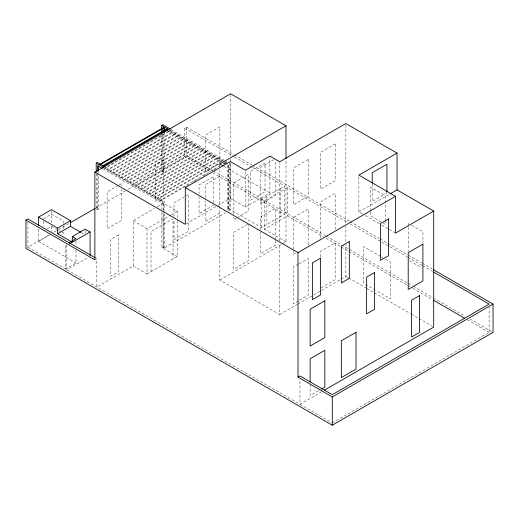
<?xml version="1.0" encoding="UTF-8"?>
<svg xmlns="http://www.w3.org/2000/svg" width="519" height="519" viewBox="0 0 519 519"><rect width="100%" height="100%" fill="white"/><g stroke="black" fill="none" stroke-linecap="round" stroke-linejoin="round"><path stroke-width="0.39" stroke-dasharray="2.6 1.95" d="M94.867 259.85L96.832 258.722L96.832 287.02L133.221 266.007L133.221 220.731L154.545 208.424M133.221 266.007L147.02 273.974L147.02 228.697L170.407 215.197M151.01 271.671L151.01 231.5L173.041 218.778L173.041 258.949M217.857 205.543L230.326 198.342L230.326 161.552M230.326 198.342L245.383 207.036L245.383 170.251M245.383 207.036L269.893 192.886L269.893 156.102M219.835 169.629L219.835 280.007L279.689 314.566L279.689 244.222M279.689 240.991L279.689 162.564M340.983 279.177L345.855 276.361L345.855 244.832M345.855 241.595L345.855 226.239M345.855 223.001L345.855 125.176M362.32 213.919L358.863 211.921L358.863 176.739M370.657 211.953L370.657 215.936L382.561 222.807M370.657 211.155L370.657 187.242L385.364 195.734L385.364 219.641M385.364 220.439L385.364 224.422L383.262 223.209M209.89 171.179L184.764 156.673L184.764 128.375L186.723 127.239L233.686 154.357M43.544 218.72L51.446 214.159L63.318 221.01L63.318 223.3M118.319 185.478L107.115 191.946L107.115 228.73L121.816 220.244L121.816 189.052M119.013 185.075L121.816 183.454L121.816 185.854M47.495 228.652L51.446 226.368L57.732 229.995M27.909 222.164L27.909 247.226L49.616 234.698M53.82 232.272L58.018 229.846M58.718 229.443L69.222 223.378M95.833 208.015L125.241 191.031M128.044 189.416L186.723 155.538L212.66 170.511M38.581 229.229L38.581 241.361L50.09 234.718M96.21 173.638L96.21 209.138L97.384 208.463L98.61 209.17L98.61 173.846M161.649 135.057L161.649 171.361L162.817 170.686L164.043 171.393L164.043 133.662M96.21 209.138L97.442 209.845L98.61 209.17M161.649 171.361L162.875 172.068L164.043 171.393M221.71 161.526L157.445 198.628L159.022 198.336L219.096 163.654M219.887 163.621L205.18 172.113L205.18 135.323L219.887 126.837L219.887 162.823M220.387 165.606L160.313 200.289L161.896 199.997L188.442 184.667M223.183 163.991L224.578 163.187M193.328 181.845L197.518 179.425M203.805 175.798L206.601 174.183M213.588 170.154L215.683 168.941M224.065 164.101L226.161 162.895M163.057 210.253L163.122 201.781L164.289 201.106L164.289 210.785M103.047 168.922L161.889 202.897L163.057 202.222L104.215 168.247M157.296 206.834L163.485 203.26L177.284 211.227L177.284 218.499M219.887 176.356L205.18 184.842L205.18 197.642M76.001 250.028L76.001 262.971L65.589 268.985L65.589 244.715L66.815 245.422L66.815 269.692L88.042 257.437M171.095 214.801L177.284 211.227M273.915 159.644L260.616 167.326L260.616 204.116L275.317 195.624L275.317 160.436M213.757 205.167L199.056 213.653L199.056 196.915M185.99 223.942L217.163 205.939M219.887 213.14L205.18 221.632L205.18 200.84M161.889 212.531L161.889 247.057L163.057 246.382L164.289 247.089L164.289 214.016M228.496 208.606L228.496 164.445L227.322 165.12L227.322 209.28L228.496 208.606L229.722 209.313L229.722 163.329L228.555 164.004L228.555 209.987L229.722 209.313M161.889 247.057L163.122 247.764L164.289 247.089M163.485 213.77L163.485 248.536L225.681 212.628M228.477 211.012L230.572 209.806L261.459 227.633L284.568 214.295L284.568 185.997L252.461 167.462M261.459 227.633L261.459 199.335L284.568 185.997M261.459 199.335L264.262 200.957L287.37 187.612L347.62 222.398M236.417 218.084L233.621 219.699L233.621 217.299M237.118 217.675L248.322 211.207L248.322 174.423L233.621 182.909L233.621 214.1M147.02 273.974L177.284 256.503L177.284 219.31M247.621 224.344L233.621 232.434L233.621 269.218L248.322 260.726L248.322 224.74M264.262 200.957L264.262 229.255L287.37 215.91L323.097 236.541M219.835 280.007L281.823 244.215M282.518 243.813L286.001 241.802L286.001 159.625M386.921 192.925L372.22 201.411L372.22 183.875M358.863 211.921L389.399 194.294M295.577 253.045L293.475 254.258L293.475 251.06M298.38 264.158L293.475 266.987L293.475 303.777L298.38 300.949M299.074 263.756L308.182 258.501L308.182 295.285L299.074 300.54M321.17 287.786L335.17 279.702L335.17 242.918L320.47 251.404L320.47 257.8M279.689 314.566L297.102 304.51M297.802 304.108L340.289 279.579M318.536 390.729L310.135 395.575L310.135 385.182M321.657 391.754L299.95 404.288L299.95 379.227M332.277 422.953L489.132 332.394L489.132 307.332M411.723 225.252L422.927 231.721L422.927 242.918M365.084 215.515L380.998 224.701M381.692 225.103L388.608 229.1M389.295 229.495L395.523 233.089M234.387 154.759L251.916 164.88M252.617 165.282L349.352 221.133M350.053 221.535L379.493 238.532M380.193 238.941L387.2 242.989M387.901 243.392L407.532 254.725M408.232 255.127L421.551 262.815M422.252 263.224L432.768 269.296M184.764 128.375L233.615 156.582M234.316 156.985L251.767 167.053M350.422 224.013L407.162 256.775M407.863 257.177L421.876 265.267M422.576 265.676L432.385 271.333M409.621 260.823L421.525 267.7M171.179 129.529L224.15 160.112M224.844 160.514L227.633 162.123M170.011 130.204L224.37 161.591M225.071 161.993L227.86 163.602M169.648 130.47L223.592 161.617M224.292 162.019L227.095 163.634M168.48 131.145L222.417 162.291M223.118 162.694L224.519 163.504M380.745 256.464L363.404 246.454L363.404 283.238L375.198 290.05M381.439 256.866L382.827 257.664M385.604 259.266L390.457 262.069L390.457 298.86L375.892 290.445M224.007 166.398L269.893 192.886M213.361 170.92L325.517 235.671M326.217 236.074L340.938 244.572M341.638 244.981L407.532 283.024M408.232 283.426L412.436 285.852M413.137 286.261L432.768 297.588M433.469 297.997L465.011 316.207M469.916 319.042L491.649 331.583M212.68 172.788L284.568 214.295M325.9 238.156L340.613 246.648M341.314 247.057L348.32 251.099M349.021 251.501L407.162 285.074M407.863 285.476L409.965 286.689M412.767 288.311L432.385 299.632M467.411 319.86L489.132 332.394M264.262 229.255L286.001 241.802M345.855 276.361L347.951 277.568M348.645 277.97L366.077 288.032M366.771 288.434L373.745 292.463M374.439 292.865L410.691 313.794M411.385 314.196L418.353 318.218M419.054 318.621L432.301 326.269M227.322 209.28L228.555 209.987M105.746 167.306L164.289 201.106M104.579 167.981L163.122 201.781M133.221 220.731L147.02 228.697M163.485 248.536L177.284 256.503M81.691 232.791L83.793 234.004M58.426 230.397L61.223 232.012M61.917 232.415L63.318 233.219L63.318 231.695M38.581 241.361L76.001 262.971M27.909 247.226L331.589 422.557M408.219 223.228L408.219 226.427M408.219 227.231L408.219 251.222M335.17 229.385L335.17 193.392L320.47 201.885L320.47 238.669M308.182 244.968L308.182 208.982L293.475 217.467L293.475 250.255M287.37 187.612L287.37 215.91M280.312 188.449L280.312 216.747M275.317 239.544L275.317 208.359L260.616 216.845L260.616 229.645M275.317 240.349L275.317 245.143L260.616 253.635L260.616 230.442M266.896 196.195L266.896 224.493M230.572 94.588L230.572 158.237M230.572 159.048L230.572 162.265M230.572 163.07L230.572 209.806M219.835 163.985L219.835 166.404M213.757 202.773L213.757 176.473L199.056 184.965L199.056 193.73M186.723 127.239L186.723 155.538M173.988 216.449L173.988 202.858L188.689 194.366L188.689 231.156L173.988 239.642L173.988 219.647M163.485 203.26L163.485 210.532M163.057 211.051L163.122 247.764M162.875 134.337L162.875 172.068M161.889 202.897L161.889 209.319M98.61 171.439L98.61 173.041M97.442 173.716L97.442 209.845M85.194 230.773L85.194 233.193M76.001 241.127L76.001 245.176M63.318 226.349L63.318 228.639M51.446 211.168L51.446 223.313M51.446 226.368L51.446 231.662M43.544 221.01L43.544 226.349M168.824 130.996L104.559 168.098L106.136 167.806L170.401 130.697L168.824 130.996M171.594 132.598L107.329 169.7L108.912 169.402L173.177 132.3L171.594 132.598M174.429 134.233L110.164 171.335L111.747 171.043L176.012 133.941L174.429 134.233M177.264 135.868L112.999 172.97L114.582 172.678L178.847 135.576L177.264 135.868M180.061 137.483L115.795 174.585L117.372 174.293L181.637 137.191L180.061 137.483M182.896 139.118L118.63 176.22L120.207 175.928L184.472 138.826L182.896 139.118M185.731 140.753L121.465 177.855L123.042 177.563L187.307 140.461L185.731 140.753M188.501 142.355L124.236 179.457L125.819 179.165L190.084 142.063L188.501 142.355M163.401 159.91L155.434 164.51L155.434 201.294L163.401 196.695L163.401 159.91M191.336 143.99L127.071 181.099L128.654 180.8L192.919 143.698L191.336 143.99M194.171 145.631L129.906 182.733L131.489 182.441L195.754 145.333L194.171 145.631M196.785 147.137L132.52 184.245L134.103 183.947L198.368 146.845L196.785 147.137M199.62 148.778L135.355 185.88L136.938 185.588L201.203 148.479L199.62 148.778M202.455 150.413L138.19 187.515L139.773 187.223L204.038 150.121L202.455 150.413M205.232 152.015L140.967 189.117L142.543 188.825L206.809 151.723L205.232 152.015M208.067 153.65L143.802 190.752L145.378 190.46L209.644 153.358L208.067 153.65M210.902 155.285L146.637 192.387L148.213 192.095L212.479 154.993L210.902 155.285M213.517 156.796L149.251 193.898L150.828 193.606L215.093 156.504L213.517 156.796M216.287 158.399L152.022 195.501L153.605 195.209L217.87 158.107L216.287 158.399M219.122 160.034L154.857 197.136L156.44 196.844L220.705 159.742L219.122 160.034M118.449 234.919L110.482 239.519L110.482 276.309L118.449 271.709L118.449 234.919M265.014 163.05L250.314 171.536L250.314 200.23L265.014 191.738L265.014 163.05M308.182 159.456L293.475 167.948L293.475 204.733L308.182 196.247L308.182 159.456M335.17 143.873L320.47 152.365L320.47 189.15L335.17 180.664L335.17 143.873"/><path stroke-width="0.78" d="M390.093 193.892L397.029 189.889L397.029 153.099L345.855 123.554L279.689 161.759L269.893 156.102L245.383 170.251L230.326 161.552L185.296 187.554L185.296 224.338L94.867 172.133L94.867 259.85L25.95 220.062L25.95 248.361L332.277 425.217L493.05 332.394L493.05 304.095L433.469 269.698M493.05 304.095L332.277 396.918L297.99 377.125L297.99 252.617L395.523 196.305L395.523 233.089L433.689 211.051L433.689 327.074L324.459 390.139M96.21 172.029L96.21 163.154L97.384 162.479L105.046 166.904M161.649 134.252L161.649 125.377L162.817 124.703L170.479 129.127M99.583 164.419L163.154 127.719L164.731 127.427L100.465 164.529M103.119 165.652L165.989 129.354L167.566 129.062L103.3 166.164M94.867 172.133L230.572 93.783L286.001 125.786L286.001 158.82M25.95 220.062L27.909 218.934L95.438 257.917M38.581 225.188L38.581 217.098L51.446 209.67L70.487 220.666L70.487 226.323L57.622 233.751L57.622 228.094L70.487 220.666M70.623 222.567L95.133 208.417M72.329 241.432L72.329 236.58L85.194 229.151L90.092 231.98L90.092 255.439M69.059 242.71L76.001 238.701L72.329 236.58M69.552 243.846L90.092 231.98M286.001 125.786L219.835 163.985L223.313 165.996M397.029 153.099L358.863 175.137L395.523 196.305M297.99 377.125L299.95 375.99L332.277 394.654L489.132 304.095L433.787 272.144M321.339 389.107L324.842 387.09L324.842 350.299L310.135 358.791L310.135 381.984M397.029 189.889L433.689 211.051M161.649 125.377L168.617 129.4M167.079 130.34L162.875 127.914L162.875 132.728M433.787 300.443L464.609 318.238M185.296 187.554L297.99 252.617M96.21 163.154L103.878 167.579M102.347 168.519L97.442 165.691L97.442 171.309M70.487 226.323L80.99 232.389M38.581 217.098L57.622 228.094M57.622 233.751L71.628 241.835M386.921 192.127L386.921 164.231L372.22 172.717L372.22 183.084M332.277 396.918L332.277 425.217M164.043 128.037L164.043 132.858M98.61 165.814L98.61 170.634M320.424 258.248L312.464 262.848L312.464 299.632L320.424 295.032L320.424 258.248M349.306 241.575L341.34 246.175L341.34 282.959L349.306 278.359L349.306 241.575M388.517 218.934L380.55 223.533L380.55 260.324L388.517 255.724L388.517 218.934M324.842 300.78L310.135 309.272L310.135 346.056L324.842 337.571L324.842 300.78M422.907 244.164L408.206 252.649L408.206 289.44L422.907 280.948L422.907 244.164M374.588 272.52L366.622 277.12L366.622 313.911L374.588 309.311L374.588 272.52M356.034 332.29L341.333 340.782L341.333 377.566L356.034 369.08L356.034 332.29M419.54 295.629L411.573 300.229L411.573 337.013L419.54 332.413L419.54 295.629"/></g></svg>
